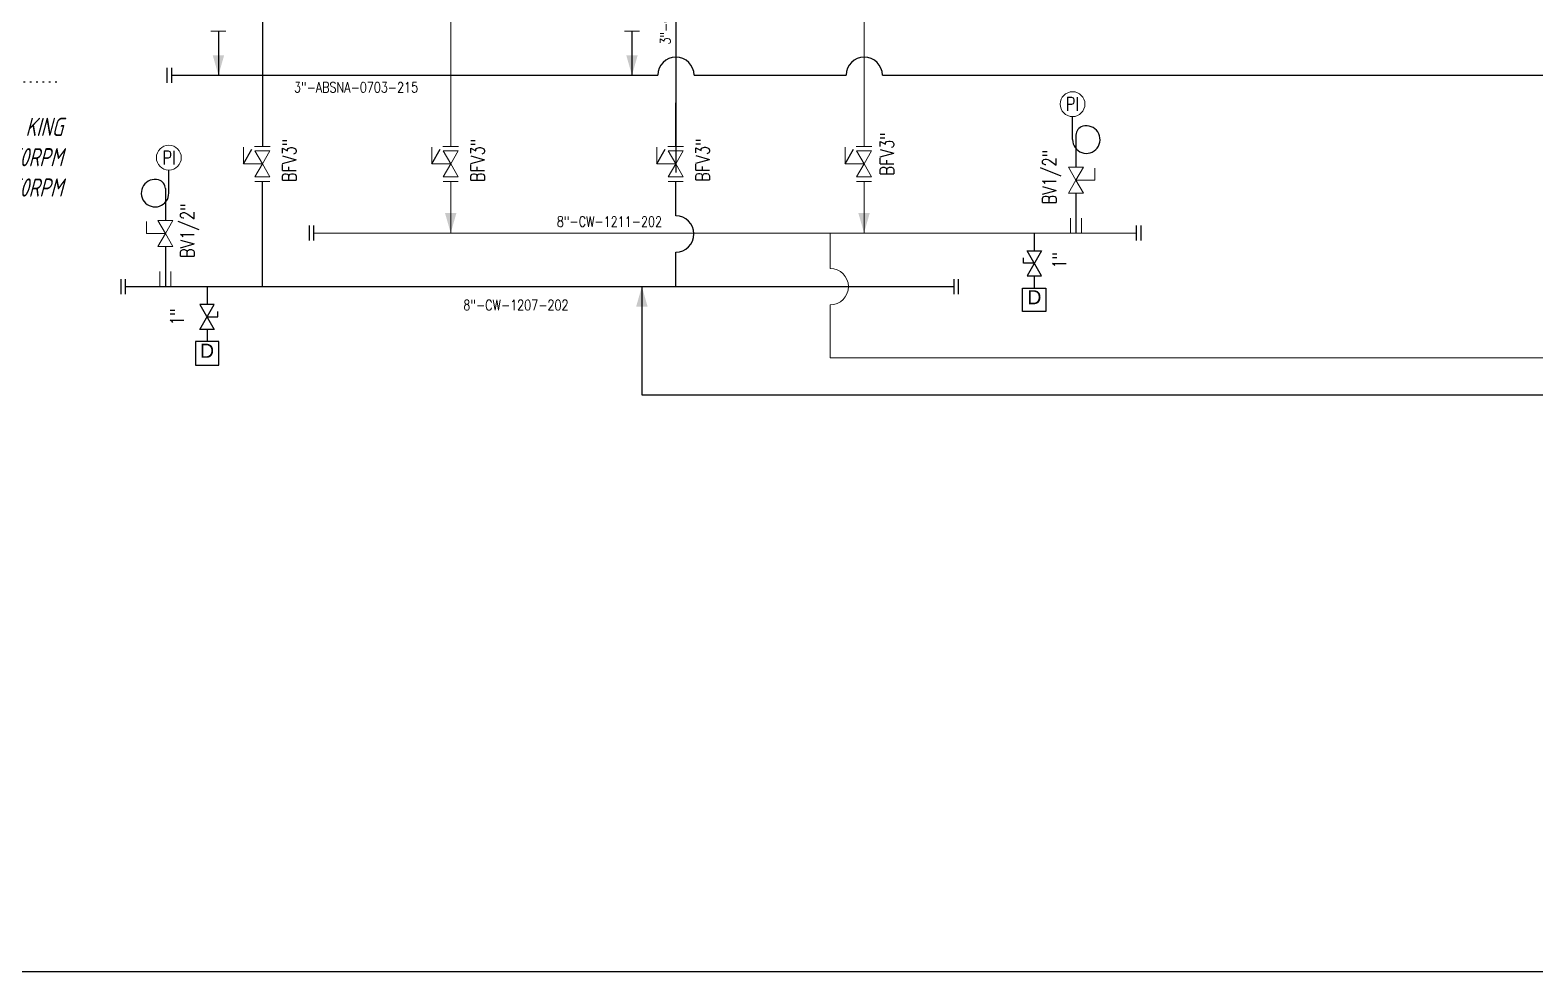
# Model space of a CAD drawing. Extents: x -29512 to 147477, y -5232 to 39709.
# Drawn here: x 140799 to 140881.8, y 9031.2 to 9082.9 of the extents above; entities that cross this region are included whole.
import ezdxf
from ezdxf.enums import TextEntityAlignment as Align

# ---------------------------------------------------------------- set-up
doc = ezdxf.new("R2010")
doc.units = 0
doc.linetypes.add('DASHDOT', pattern=[25.4, 12.7, -6.35, 0, -6.35])
doc.linetypes.add('DOTTED', pattern=[0.25, 0, -0.25])
doc.layers.get('0').update_dxf_attribs({"linetype": 'CONTINUOUS'})
for name, color, linetype in [('6', 6, 'DASHDOT'), ('DIMENSION', 3, 'CONTINUOUS'), ('HATCH', 4, 'CONTINUOUS'), ('NUVOLA', 6, 'CONTINUOUS'), ('S', 7, 'CONTINUOUS')]:
    doc.layers.add(name, color=color, linetype=linetype)
doc.layers.add('FITTING', color=7, linetype='CONTINUOUS', lineweight=13)
doc.layers.add('TAG', color=140, linetype='CONTINUOUS', lineweight=13)
doc.styles.add('A3', font='arial.ttf', dxfattribs={"height": 0.3})
doc.styles.add('Romans100', font='romans.shx', dxfattribs={"width": 0.8, "height": 200})
doc.styles.add('S', font='ITALIC', dxfattribs={"height": 6})
doc.styles.add('S25', font='SIMPLEX', dxfattribs={"width": 0.8, "height": 0.25})
doc.styles.add('STYLE4', font='isocp.shx', dxfattribs={"width": 0.8, "oblique": 15, "height": 2})

# ---------------------------------------------------------------- blocks, each defined once
blk = doc.blocks.new('PRESA', base_point=(1.75, 0.1))
for p, q in [((1.5, 0.1), (1.5, 0.6)), ((1.5, 0.6), (2, 0.6)), ((2, 0.6), (2, 0.1)), ((2, 0.1), (1.5, 0.1))]:
    blk.add_line(p, q)
at = {"style": 'S', "width": 1.2}
blk.add_attdef('1', text='', height=0.3, dxfattribs=at).set_placement((1.75, 0.2), align=Align.CENTER)

msp = doc.modelspace()

# ---------------------------------------------------------------- linework, layer by layer
at = {"color": 6, "lineweight": 20}
for p, q in [((140822.1541, 9098.6003), (140822.1541, 9076.5537)), ((140844.9028, 9098.6003), (140844.9028, 9076.5537)), ((140822.1541, 9071.7872), (140822.1541, 9074.6313)), ((140844.8928, 9071.7872), (140844.8928, 9074.6313)), ((140814.6304, 9071.7872), (140859.8866, 9071.7872)), ((140843.033, 9071.7872), (140843.033, 9069.8435)), ((140843.033, 9067.8435), (140843.033, 9064.9332)), ((140843.033, 9064.9332), (140909.378, 9064.9332))]:
    msp.add_line(p, q, dxfattribs=at)
at = {"color": 7}
for p, q in [((140806.5608, 9080.0514), (140806.5608, 9080.8757)), ((140806.8082, 9080.0514), (140806.8082, 9080.8757)), ((140814.3831, 9071.375), (140814.3831, 9072.1993)), ((140814.6304, 9071.375), (140814.6304, 9072.1993)), ((140859.8866, 9071.375), (140859.8866, 9072.1993)), ((140860.1339, 9071.375), (140860.1339, 9072.1993)), ((140804.021, 9068.4313), (140804.021, 9069.2556)), ((140804.2683, 9068.4313), (140804.2683, 9069.2556)), ((140849.8504, 9068.4313), (140849.8504, 9069.2556)), ((140850.0977, 9068.4313), (140850.0977, 9069.2556))]:
    msp.add_line(p, q, dxfattribs=at)
at = {"color": 7, "lineweight": 20}
for p, q in [((140810.757, 9076.5149), (140810.757, 9075.5925)), ((140821.1191, 9076.5149), (140821.1191, 9075.5925)), ((140833.4957, 9076.5149), (140833.4957, 9075.5925)), ((140843.8578, 9076.5149), (140843.8578, 9075.5925)), ((140811.7919, 9075.5925), (140810.757, 9075.5925)), ((140822.1541, 9075.5925), (140821.1191, 9075.5925)), ((140834.5306, 9075.5925), (140833.4957, 9075.5925)), ((140844.8928, 9075.5925), (140843.8578, 9075.5925)), ((140857.5873, 9075.3648), (140857.5873, 9074.6993)), ((140856.5524, 9074.6993), (140857.5873, 9074.6993)), ((140805.4215, 9072.4211), (140805.4215, 9071.7556)), ((140806.4564, 9071.7556), (140805.4215, 9071.7556))]:
    msp.add_line(p, q, dxfattribs=at)
for p, q in [((140854.6488, 9069.4346), (140853.862, 9070.8115)), ((140854.6488, 9070.8115), (140853.862, 9069.4346)), ((140853.862, 9070.8115), (140854.6488, 9070.8115)), ((140853.6653, 9070.1231), (140853.6653, 9070.4181)), ((140854.2554, 9070.1231), (140853.6653, 9070.1231)), ((140853.862, 9069.4346), (140854.6488, 9069.4346)), ((140809.1467, 9067.8679), (140808.3599, 9067.8679)), ((140808.3599, 9067.8679), (140809.1467, 9066.4909)), ((140808.3599, 9066.4909), (140809.1467, 9067.8679)), ((140809.3434, 9067.1794), (140809.3434, 9067.4745)), ((140809.1467, 9066.4909), (140808.3599, 9066.4909)), ((140808.7533, 9067.1794), (140809.3434, 9067.1794))]:
    msp.add_line(p, q)
for centre in [(140856.3614, 9078.8754), (140806.6473, 9075.9317)]:
    msp.add_circle(centre, 0.6834, dxfattribs=at)
at = {"color": 6, "lineweight": 20}
msp.add_arc((140843.033, 9068.8435), 1, 270, 90, dxfattribs=at)
for points in [[(140822.1541, 9071.7872), (140822.4688, 9072.8887), (140821.8393, 9072.8887)], [(140844.8928, 9071.7872), (140845.2075, 9072.8887), (140844.578, 9072.8887)]]:
    msp.add_solid(points, dxfattribs=at)
at = {"layer": '6', "color": 5, "linetype": 'Continuous', "ltscale": 5}
for p, q in [((140811.7919, 9091.7029), (140811.7919, 9076.5537)), ((140834.5407, 9091.7029), (140834.5407, 9075.1159)), ((140834.5306, 9076.5537), (140834.5306, 9078.9408)), ((140811.7919, 9068.8435), (140811.7919, 9074.6313)), ((140834.5306, 9072.7374), (140834.5306, 9074.6313)), ((140834.5306, 9068.8435), (140834.5306, 9070.7374)), ((140804.2683, 9068.8435), (140849.8504, 9068.8435)), ((140832.6708, 9068.8435), (140832.6708, 9062.8965)), ((140832.6708, 9062.8965), (140911.9737, 9062.8965))]:
    msp.add_line(p, q, dxfattribs=at)
msp.add_arc((140834.5306, 9071.7374), 1, 270, 90, dxfattribs=at)
msp.add_solid([(140832.6708, 9068.8435), (140832.9856, 9067.742), (140832.3561, 9067.742)], dxfattribs=at)
at = {"layer": 'DIMENSION', "color": 0, "linetype": 'ByBlock', "ltscale": 0.5}
for p, q in [((140854.2554, 9071.7872), (140854.2554, 9070.8115)), ((140854.2554, 9069.4346), (140854.2554, 9068.7595)), ((140808.7533, 9068.8435), (140808.7533, 9067.8679)), ((140808.7533, 9066.4909), (140808.7533, 9065.8158))]:
    msp.add_line(p, q, dxfattribs=at)
at = {"layer": 'DIMENSION', "color": 6, "linetype": 'ByBlock', "ltscale": 0.5}
msp.add_lwpolyline([(140940.703, 9031.1599), (140590.0902, 9031.1599), (140590.0902, 9245.4583), (140940.703, 9245.4583)], close=True, dxfattribs=at)
at = {"layer": 'FITTING', "lineweight": 20}
for p, q in [((140808.9643, 9082.8939), (140809.7886, 9082.8939)), ((140831.7131, 9082.8939), (140832.5374, 9082.8939)), ((140812.2041, 9074.6313), (140811.3798, 9074.6313)), ((140822.5662, 9074.6313), (140821.7419, 9074.6313)), ((140834.9428, 9074.6313), (140834.1185, 9074.6313)), ((140845.3049, 9074.6313), (140844.4806, 9074.6313)), ((140856.2563, 9071.7872), (140856.2563, 9072.6115)), ((140856.8485, 9071.7872), (140856.8485, 9072.6115)), ((140806.1603, 9068.8435), (140806.1603, 9069.6678)), ((140806.7525, 9068.8435), (140806.7525, 9069.6678))]:
    msp.add_line(p, q, dxfattribs=at)
at = {"layer": 'FITTING'}
for p, q in [((140811.3632, 9076.5537), (140812.2207, 9076.5537)), ((140821.7253, 9076.5537), (140822.5828, 9076.5537)), ((140834.1019, 9076.5537), (140834.9593, 9076.5537)), ((140844.464, 9076.5537), (140845.3215, 9076.5537))]:
    msp.add_line(p, q, dxfattribs=at)
at = {"layer": 'FITTING', "lineweight": 20}
for points in [[(140811.7919, 9075.5925), (140812.2041, 9076.3064), (140811.3798, 9076.3064)], [(140811.7919, 9075.5925), (140812.2041, 9074.8787), (140811.3798, 9074.8787)], [(140822.1541, 9075.5925), (140822.5662, 9076.3064), (140821.7419, 9076.3064)], [(140822.1541, 9075.5925), (140822.5662, 9074.8787), (140821.7419, 9074.8787)], [(140834.5306, 9075.5925), (140834.9428, 9076.3064), (140834.1185, 9076.3064)], [(140834.5306, 9075.5925), (140834.9428, 9074.8787), (140834.1185, 9074.8787)], [(140844.8928, 9075.5925), (140845.3049, 9076.3064), (140844.4806, 9076.3064)], [(140844.8928, 9075.5925), (140845.3049, 9074.8787), (140844.4806, 9074.8787)], [(140856.5524, 9074.6993), (140856.1402, 9075.4132), (140856.9645, 9075.4132)], [(140856.5524, 9074.6993), (140856.1402, 9073.9854), (140856.9645, 9073.9854)], [(140806.4564, 9071.7556), (140806.8685, 9072.4695), (140806.0442, 9072.4695)], [(140806.4564, 9071.7556), (140806.8685, 9071.0418), (140806.0442, 9071.0418)]]:
    msp.add_lwpolyline(points, close=True, dxfattribs=at)
at = {"layer": 'HATCH', "color": 7, "linetype": 'DOTTED'}
msp.add_line((140800.4949, 9080.0869), (140604.0292, 9080.0869), dxfattribs=at)
at = {"layer": 'HATCH', "color": 7}
for p, q in [((140856.3614, 9076.9254), (140856.3614, 9078.192)), ((140810.757, 9075.5925), (140811.2182, 9076.3913)), ((140821.1191, 9075.5925), (140821.5803, 9076.3913)), ((140833.4957, 9075.5925), (140833.9569, 9076.3913)), ((140843.8578, 9075.5925), (140844.319, 9076.3913)), ((140856.5524, 9077.1736), (140856.5524, 9075.4132)), ((140806.6473, 9073.9817), (140806.6473, 9075.2483)), ((140806.4564, 9074.2299), (140806.4564, 9072.4695)), ((140856.5524, 9073.9854), (140856.5524, 9071.7872)), ((140806.4564, 9071.0418), (140806.4564, 9068.8435))]:
    msp.add_line(p, q, dxfattribs=at)
for centre, radius, start, end in [((140857.1182, 9076.9254), 0.7567, 180, 104.84939), ((140857.0524, 9077.1736), 0.5, 104.84939, 180), ((140805.8906, 9073.9817), 0.7567, 75.15061, 0), ((140805.9564, 9074.2299), 0.5, 0, 75.15061)]:
    msp.add_arc(centre, radius, start, end, dxfattribs=at)
at = {"layer": 'NUVOLA', "color": 1}
for p, q in [((140809.3765, 9082.8939), (140809.3765, 9080.4636)), ((140832.1252, 9082.8939), (140832.1252, 9080.4636)), ((140806.8082, 9080.4636), (140833.5407, 9080.4636)), ((140835.5407, 9080.4636), (140843.9028, 9080.4636)), ((140845.9028, 9080.4636), (140856.2794, 9080.4636)), ((140856.2794, 9080.4636), (140866.6415, 9080.4636)), ((140866.6415, 9080.4636), (140902.0781, 9080.4636))]:
    msp.add_line(p, q, dxfattribs=at)
for centre in [(140834.5407, 9080.4636), (140844.9028, 9080.4636)]:
    msp.add_arc(centre, 1, 0, 180, dxfattribs=at)
for points in [[(140809.3765, 9080.4636), (140809.6912, 9081.5651), (140809.0617, 9081.5651)], [(140832.1252, 9080.4636), (140832.44, 9081.5651), (140831.8105, 9081.5651)]]:
    msp.add_solid(points, dxfattribs=at)

# ---------------------------------------------------------------- block references
ref = msp.add_blockref('PRESA', (140854.2554, 9067.4687), dxfattribs=dict(xscale=2.581460861898449, yscale=2.581460861912547, zscale=2.581460861912586))
ref.add_attrib('1', 'D', dxfattribs={"height": 0.7744, "style": 'A3'}).set_placement((140854.2616, 9067.8715), align=Align.CENTER)
ref = msp.add_blockref('PRESA', (140808.7533, 9064.525), dxfattribs=dict(xscale=-2.581460861898449, yscale=2.581460861912547, zscale=2.581460861912586))
ref.add_attrib('1', 'D', dxfattribs={"height": 0.7744, "style": 'A3'}).set_placement((140808.7472, 9064.9278), align=Align.CENTER)

# ---------------------------------------------------------------- texts
at = {"layer": 'DIMENSION', "color": 2, "insert": (140800.815, 9075.8417), "char_height": 1, "attachment_point": 6, "style": 'STYLE4'}
msp.add_mtext('{GEAR PUMP SUNNY KING\\PCI %%C3" IG-7  450RPM\\Pc/w MOTOR 5,5KW-1450RPM\\P}', dxfattribs=at)
at = {"layer": 'S', "color": 2, "style": 'S25', "width": 0.8}
msp.add_text('3"-CW-1209-202', height=0.5646, rotation=90, dxfattribs=at).set_placement((140834.2462, 9087.9368), align=Align.RIGHT)
for s, p in [('3"-ABSNA-0703-215', (140820.3633, 9079.519)), ('8"-CW-1211-202', (140833.7817, 9072.1361)), ('8"-CW-1207-202', (140828.637, 9067.5453))]:
    msp.add_text(s, height=0.5646, dxfattribs=at).set_placement(p, align=Align.RIGHT)
at = {"layer": 'TAG', "color": 6, "lineweight": 20, "style": 'Romans100', "width": 0.8}
for p in [(140856.0044, 9070.75), (140807.4781, 9067.6466)]:
    msp.add_text('1"', height=0.75, rotation=90, dxfattribs=at).set_placement(p, align=Align.RIGHT)
at = {"layer": 'TAG', "color": 6, "lineweight": 20, "char_height": 0.75, "width": 7.302947, "attachment_point": 5, "style": 'Romans100'}
for insert in [(140856.3527, 9078.876), (140806.6561, 9075.9323)]:
    msp.add_mtext('{PI}', dxfattribs=dict(at, insert=insert))
at = {"layer": 'TAG', "color": 6, "lineweight": 20, "char_height": 0.75, "width": 7.302947, "attachment_point": 5, "rotation": 90, "style": 'Romans100'}
for s, insert in [('{BFV3"}', (140846.1637, 9076.14)), ('{BFV3"}', (140813.2689, 9075.783)), ('{BFV3"}', (140823.631, 9075.783)), ('{BFV3"}', (140836.0177, 9075.8005)), ('{BV1/2"}', (140855.2167, 9074.8661)), ('{BV1/2"}', (140807.792, 9071.9224))]:
    msp.add_mtext(s, dxfattribs=dict(at, insert=insert))

doc.saveas('drawing.dxf')
